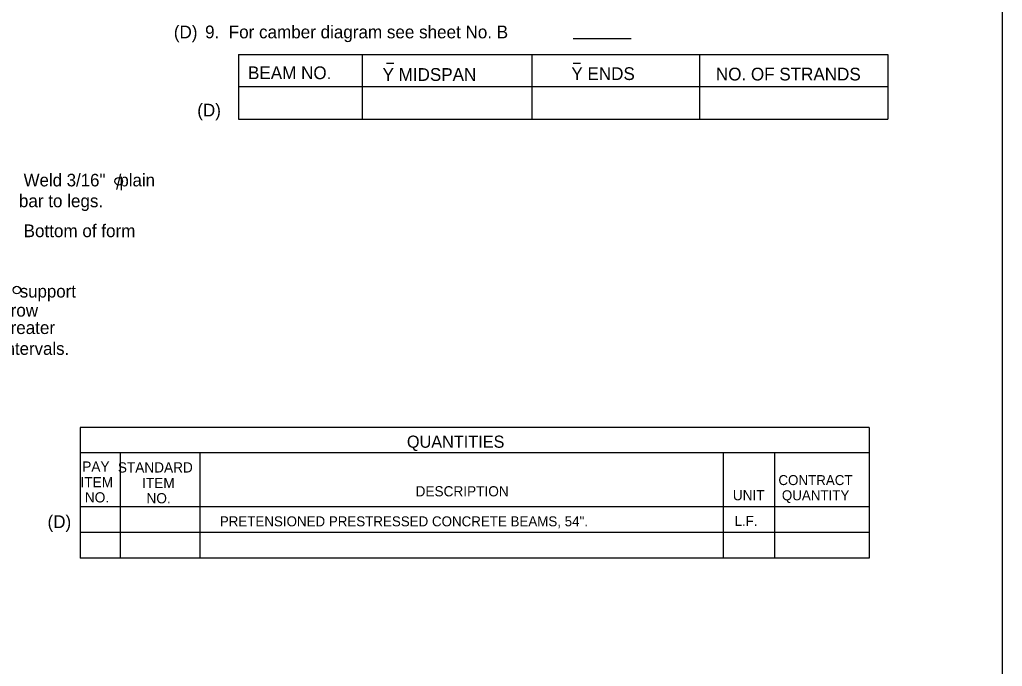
# Model space of a CAD drawing. Extents: x 499999.87 to 500002.82, y 499999.96 to 500001.79.
# Drawn here: x 500002.04 to 500002.783, y 500000.447 to 500000.936 of the extents above; entities that cross this region are included whole.
import ezdxf

# ---------------------------------------------------------------- set-up
doc = ezdxf.new("R2010")
doc.units = 0
doc.layers.add('1', color=7, linetype='Continuous')
doc.layers.add('2', color=7, linetype='Continuous')

msp = doc.modelspace()

# ---------------------------------------------------------------- linework, layer by layer
at = {"layer": '1'}
for p, q in [((500002.78314, 500000), (500002.78314, 500001.75)), ((500002.78314, 500000), (500002.78314, 500001.75)), ((500002.45866, 500000.92159), (500002.50262, 500000.92159)), ((500002.20571, 500000.90945), (500002.69652, 500000.90945)), ((500002.20571, 500000.90945), (500002.20571, 500000.86056)), ((500002.29921, 500000.90945), (500002.29921, 500000.86056)), ((500002.42749, 500000.90945), (500002.42749, 500000.86056)), ((500002.55413, 500000.90945), (500002.55413, 500000.86056)), ((500002.69652, 500000.90945), (500002.69652, 500000.86056)), ((500002.20571, 500000.88517), (500002.69652, 500000.88517)), ((500002.20571, 500000.86056), (500002.69652, 500000.86056)), ((500002.11385, 500000.80741), (500002.1168, 500000.81923)), ((500002.08596, 500000.62762), (500002.08596, 500000.52887)), ((500002.68241, 500000.62762), (500002.08596, 500000.62762)), ((500002.68241, 500000.62762), (500002.68241, 500000.52887)), ((500002.68241, 500000.60827), (500002.08596, 500000.60827)), ((500002.11614, 500000.60827), (500002.11614, 500000.52887)), ((500002.17651, 500000.60827), (500002.17651, 500000.52887)), ((500002.57218, 500000.60827), (500002.57218, 500000.52887)), ((500002.61089, 500000.60827), (500002.61089, 500000.52887)), ((500002.68241, 500000.56759), (500002.08596, 500000.56759)), ((500002.68241, 500000.54823), (500002.08596, 500000.54823)), ((500002.68241, 500000.52887), (500002.08596, 500000.52887))]:
    msp.add_line(p, q, dxfattribs=at)
for centre in [(500002.11519, 500000.81354), (500002.03816, 500000.73139)]:
    msp.add_circle(centre, 0.00284, dxfattribs=at)
at = {"layer": '2'}
for p, q in [((500002.31759, 500000.90289), (500002.32316, 500000.90289)), ((500002.45866, 500000.90289), (500002.46424, 500000.90289))]:
    msp.add_line(p, q, dxfattribs=at)

# ---------------------------------------------------------------- texts
at = {"layer": '1'}
for s, height, p in [('(D)', 0.009632, (500002.15682, 500000.92159)), ('9.  For camber diagram see sheet No. B', 0.0096319, (500002.18045, 500000.92159)), ('BEAM NO.', 0.009632, (500002.21293, 500000.89075)), ('Y MIDSPAN', 0.009632, (500002.31463, 500000.88944)), ('Y ENDS', 0.009632, (500002.45735, 500000.89009)), ('NO. OF STRANDS', 0.0096319, (500002.5666, 500000.88976)), ('(D)', 0.009632, (500002.17454, 500000.86253)), ('Weld 3/16"   plain', 0.0095138, (500002.04331, 500000.80971)), ('bar to legs.', 0.0096319, (500002.0397, 500000.79396)), ('Bottom of form', 0.0096319, (500002.04331, 500000.77133)), ('3-3/16"   support', 0.0095138, (500001.98917, 500000.72572)), ('bolsters per row', 0.0096319, (500001.9626, 500000.71129)), ('spaced not greater ', 0.0096319, (500001.95965, 500000.69816)), ('than 10\'-0" intervals.', 0.0095138, (500001.9626, 500000.68241)), ('QUANTITIES', 0.009187, (500002.33301, 500000.6122)), ('PAY', 0.007705, (500002.0876, 500000.59416)), ('STANDARD', 0.007705, (500002.1145, 500000.5935)), ('ITEM', 0.007705, (500002.08629, 500000.58235)), ('ITEM', 0.007705, (500002.13287, 500000.58169)), ('CONTRACT', 0.007545, (500002.61385, 500000.58399)), ('NO.', 0.007705, (500002.08957, 500000.57087)), ('DESCRIPTION', 0.0077047, (500002.33957, 500000.57546)), ('UNIT', 0.007705, (500002.5794, 500000.57251)), ('QUANTITY', 0.007545, (500002.61647, 500000.57251)), ('NO.', 0.007705, (500002.13615, 500000.57021)), ('(D)', 0.009632, (500002.06135, 500000.55151)), ('PRETENSIONED PRESTRESSED CONCRETE BEAMS, 54".', 0.0075453, (500002.1916, 500000.55282)), ('L.F.', 0.007545, (500002.58071, 500000.55315))]:
    msp.add_text(s, height=height, dxfattribs=at).set_placement(p)

doc.saveas('drawing.dxf')
